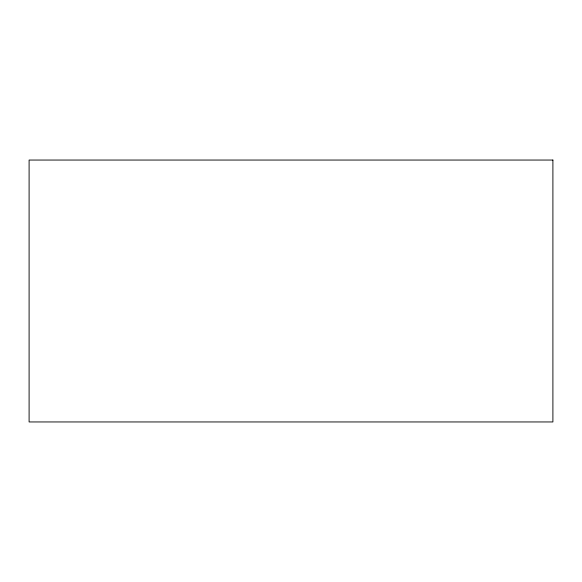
<?xml version="1.0" encoding="UTF-8"?>
<svg xmlns="http://www.w3.org/2000/svg" width="582" height="582" viewBox="0 0 582 582"><rect width="100%" height="100%" fill="white"/><g stroke="black" fill="none" stroke-linecap="round" stroke-linejoin="round"><path stroke-width="0.87" d="M552.9 160.05L29.1 160.05L29.1 421.95L552.9 421.95L552.9 160.05"/></g></svg>
